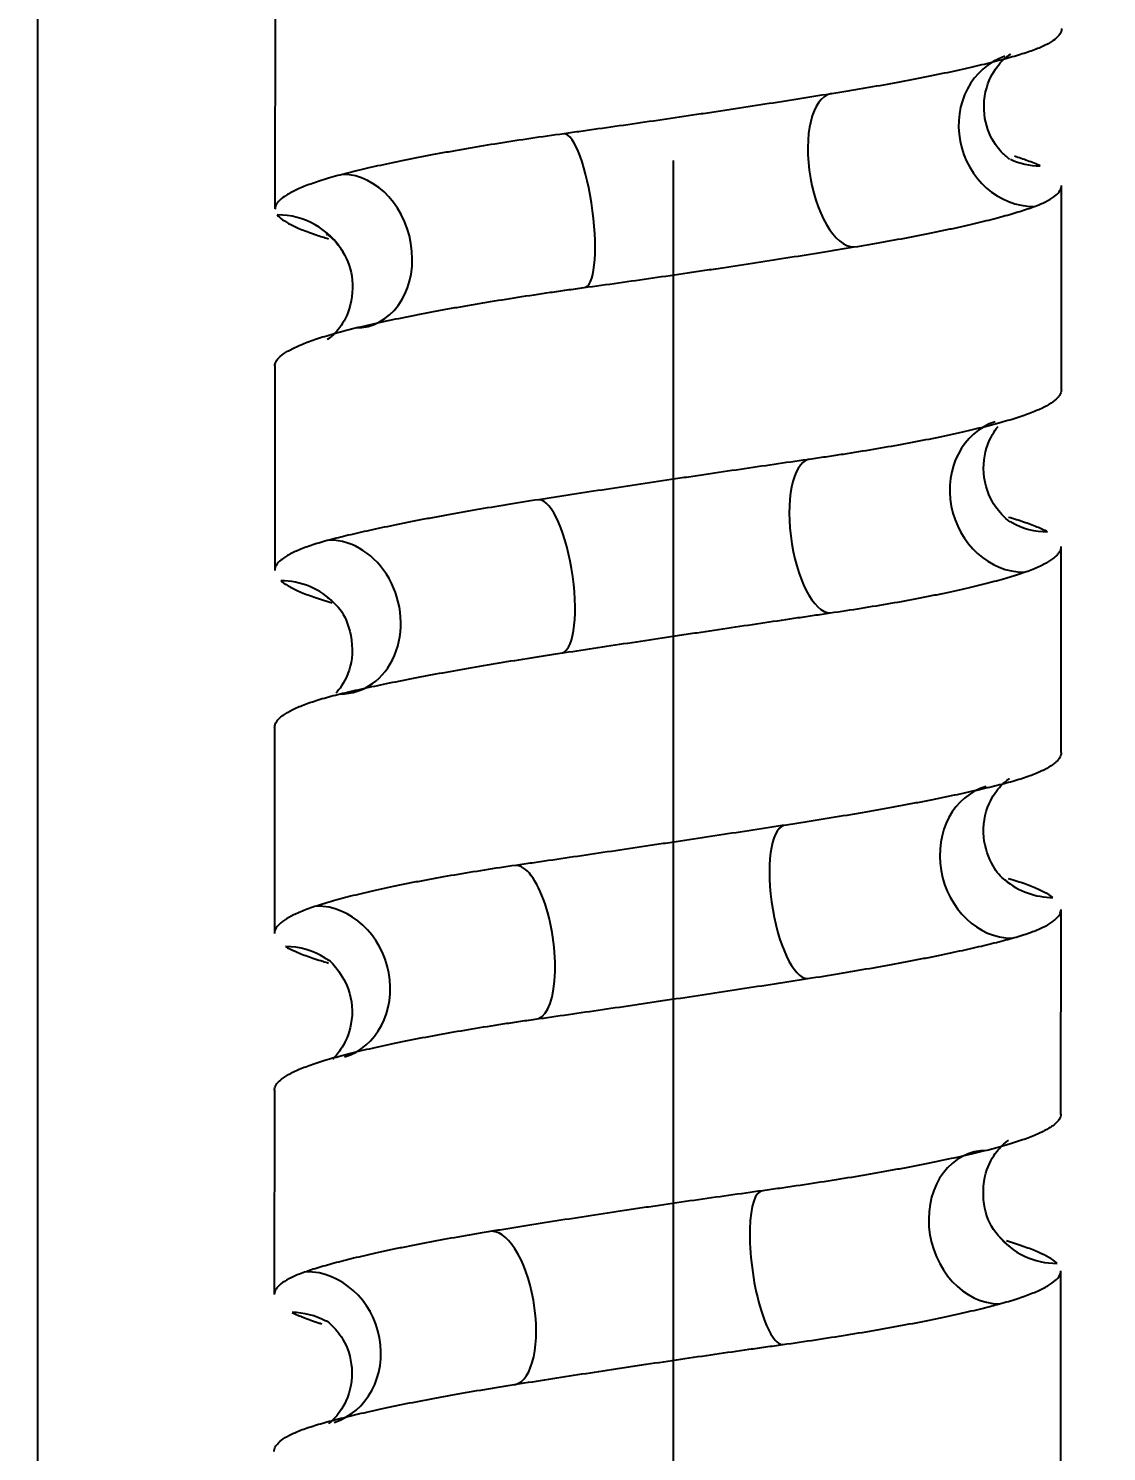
# Model space of a CAD drawing. Header units: millimetres. Extents: x 6110 to 6704, y -2661 to -1821.
# Drawn here: x 6334.89 to 6340.1, y -2280.31 to -2273.44 of the extents above; entities that cross this region are included whole.
import ezdxf

# ---------------------------------------------------------------- set-up
doc = ezdxf.new("R2010")
doc.units = ezdxf.units.MM
doc.header["$LTSCALE"] = 0.1
doc.linetypes.add('CENTERX2', pattern=[101.6, 63.5, -12.7, 12.7, -12.7])
doc.linetypes.add('HIDDEN2', pattern=[4.7625, 3.175, -1.5875])
doc.layers.add('1', color=4, linetype='HIDDEN2', lineweight=13)
doc.layers.add('DIM', color=3, linetype='Continuous', lineweight=9)
doc.layers.add('CENTER', color=1, linetype='CENTERX2')
doc.styles.get("Standard").update_dxf_attribs({"font": 'arial.ttf'})
doc.dimstyles.new('ISO-25', dxfattribs={"dimtxt": 2.5, "dimasz": 2.5, "dimexe": 1.25, "dimexo": 0.625, "dimtad": 1, "dimlfac": 5, "dimtxsty": 'Standard', "dimcen": 2.5, "dimadec": 0, "dimazin": 0, "dimtfac": 1, "dimtmove": 0, "dimatfit": 3, "dimfxl": 0, "dimarcsym": 0})

# ---------------------------------------------------------------- blocks, each defined once
blk = doc.blocks.new('*D85')
at = {"layer": 'Defpoints', "color": 0}
for p in [(6324.4599, -2027.3782), (6392.6916, -2027.3782), (6311.704, -2532.5418)]:
    blk.add_point(p, dxfattribs=at)
at = {"layer": 'DIM', "color": 0, "lineweight": -2}
for p, q in [((6325.0849, -2027.3782), (6393.9416, -2027.3782)), ((6392.6916, -2527.5418), (6392.6916, -2032.3782)), ((6312.329, -2532.5418), (6393.9416, -2532.5418))]:
    blk.add_line(p, q, dxfattribs=at)
at = {"layer": 'DIM', "color": 0}
for points in [[(6391.8583, -2032.3782), (6393.5249, -2032.3782), (6392.6916, -2027.3782)], [(6391.8583, -2527.5418), (6393.5249, -2527.5418), (6392.6916, -2532.5418)]]:
    blk.add_solid(points, dxfattribs=at)
at = {"layer": 'DIM', "color": 0, "insert": (6389.0618, -2279.96), "char_height": 5, "attachment_point": 5, "rotation": 90}
blk.add_mtext('2020,7', dxfattribs=at)
blk = doc.blocks.new('*D93')
at = {"layer": 'Defpoints', "color": 0}
for p in [(6325.0849, -2027.3782), (6402.037, -2595.9805), (6423.8203, -2595.9805)]:
    blk.add_point(p, dxfattribs=at)
at = {"layer": 'DIM', "color": 0, "lineweight": -2}
for p, q in [((6325.7099, -2027.3782), (6425.0703, -2027.3782)), ((6423.8203, -2032.3782), (6423.8203, -2590.9805)), ((6402.662, -2595.9805), (6425.0703, -2595.9805))]:
    blk.add_line(p, q, dxfattribs=at)
at = {"layer": 'DIM', "color": 0}
for points in [[(6422.9869, -2032.3782), (6424.6536, -2032.3782), (6423.8203, -2027.3782)], [(6422.9869, -2590.9805), (6424.6536, -2590.9805), (6423.8203, -2595.9805)]]:
    blk.add_solid(points, dxfattribs=at)
at = {"layer": 'DIM', "color": 0, "insert": (6420.1905, -2311.6794), "char_height": 5, "attachment_point": 5, "rotation": 90}
blk.add_mtext('2274,4', dxfattribs=at)

msp = doc.modelspace()

# ---------------------------------------------------------------- hatches: boundary and pattern name
at = {"layer": 'DIM'}
h = msp.add_hatch(dxfattribs=at)
h.set_pattern_fill('ANSI31', color=2)
edge = h.paths.add_edge_path()
edge.add_line((6619.6172, -2595.9805), (6619.6172, -1962.2056))
edge.add_line((6634.6172, -1966.1101), (6619.6172, -1966.1101))
edge.add_line((6634.6172, -2610.9805), (6634.6172, -1966.1101))
edge.add_line((6634.6172, -2610.9805), (6184.4567, -2610.9805))
edge.add_line((6619.6172, -2595.9805), (6184.4567, -2595.9805))
edge.add_line((6184.4567, -2610.9805), (6184.4567, -2595.9805))

# ---------------------------------------------------------------- linework, layer by layer
at = {"layer": '1', "color": 7, "linetype": 'Continuous', "lineweight": -3}
for p, q in [((6334.9393, -2226.5104), (6334.9393, -2393.225)), ((6336.0865, -2273.3162), (6336.0859, -2274.3089)), ((6339.8853, -2275.1845), (6339.8859, -2274.1958)), ((6336.0854, -2275.0666), (6336.0847, -2276.0572)), ((6339.6444, -2275.8236), (6339.6447, -2275.824)), ((6339.8841, -2276.9366), (6339.8848, -2275.9423)), ((6336.0842, -2276.8155), (6336.0835, -2277.8095)), ((6339.8829, -2278.6851), (6339.8836, -2277.6949)), ((6336.3263, -2277.9298), (6336.3288, -2277.9305)), ((6336.083, -2278.5673), (6336.0823, -2279.5563)), ((6339.8817, -2280.4358), (6339.8824, -2279.4429))]:
    msp.add_line(p, q, dxfattribs=at)
for centre, major_axis, ratio, start_param, end_param in [((6339.7337, -2273.9267), (0.1213, -0.3548), 0.911729, 3.142207, 5.980413), ((6338.8346, -2274.1225), (0.0604, -0.3701), 0.442486, 3.070731, 6.209561), ((6337.5305, -2274.318), (0.0512, -0.3715), 0.238045, 6.250358, 9.391743), ((6339.7996, -2273.7304), (0.1655, 0.3365), 0.944286, 3.155622, 3.57413), ((6336.4433, -2274.5137), (0.0911, -0.3638), 0.803066, 6.085668, 9.224252), ((6336.0927, -2274.71), (0.3201, 0.1954), 0.987725, 6.273893, 7.299918), ((6339.6816, -2275.6945), (0.116, -0.3566), 0.88393, 3.142085, 6.001287), ((6338.7229, -2275.8902), (0.0539, -0.3711), 0.384709, 3.085615, 6.227028), ((6337.4119, -2276.0858), (0.0567, -0.3707), 0.2979, 6.238809, 9.377409), ((6339.8304, -2275.4983), (0.1858, 0.3258), 0.963086, 3.141532, 3.643205), ((6336.3747, -2276.2816), (0.0919, -0.3636), 0.84028, 6.073131, 9.215038), ((6336.1049, -2276.4778), (0.2669, 0.2635), 0.978978, 6.281507, 7.06225), ((6339.622, -2277.4623), (0.0959, -0.3625), 0.854642, 3.156946, 6.060029), ((6338.608, -2277.658), (0.0573, -0.3706), 0.325587, 3.092679, 6.231296), ((6337.2962, -2277.8536), (0.0533, -0.3712), 0.359036, 6.231305, 9.373222), ((6339.8547, -2277.2661), (0.2415, 0.2868), 0.974303, 3.139332, 3.826696), ((6336.3118, -2278.0493), (0.1102, -0.3584), 0.870333, 0.000359, 2.878078), ((6336.1255, -2278.2457), (0.2032, 0.3151), 0.969233, 6.282929, 6.841173), ((6339.5561, -2279.2301), (0.0947, -0.3628), 0.819761, 2.931788, 6.07042), ((6338.4907, -2279.4258), (0.0516, -0.3714), 0.264835, 3.104485, 6.246409), ((6337.1827, -2279.6213), (0.0596, -0.3702), 0.416013, 6.217317, 9.356221), ((6339.8704, -2279.0339), (0.2903, 0.2374), 0.985075, 3.13715, 4.018821), ((6336.2566, -2279.8171), (0.1147, -0.357), 0.900506, 0.000338, 2.859375), ((6336.1531, -2280.0136), (0.179, 0.3295), 0.95257, 0.00051, 0.475378)]:
    msp.add_ellipse(centre, major_axis=major_axis, ratio=ratio, start_param=start_param, end_param=end_param, dxfattribs=at)
for points, knots in [([(6339.8865, -2273.4376), (6339.8864, -2273.4406), (6339.8861, -2273.4436), (6339.885, -2273.4488), (6339.8844, -2273.4509), (6339.8828, -2273.4551), (6339.8819, -2273.4572), (6339.8765, -2273.4677), (6339.8697, -2273.476), (6339.8515, -2273.4923), (6339.8285, -2273.5085), (6339.7961, -2273.5243), (6339.7682, -2273.5359), (6339.7583, -2273.5398), (6339.7373, -2273.5475), (6339.7262, -2273.5513), (6339.7145, -2273.5551)], [0, 0, 0, 0, 0.074624, 0.074624, 0.126034, 0.126034, 0.177444, 0.177444, 0.383083, 0.383083, 0.588722, 0.794361, 0.794361, 0.89718, 0.89718, 1, 1, 1, 1]), ([(6339.7145, -2273.5551), (6339.6909, -2273.5626), (6339.6653, -2273.5703), (6339.6099, -2273.586), (6339.5504, -2273.6018), (6339.4829, -2273.618), (6339.4292, -2273.6304), (6339.4016, -2273.6366), (6339.3728, -2273.6428), (6339.3533, -2273.647), (6339.3434, -2273.6491), (6339.2937, -2273.6596), (6339.2525, -2273.668), (6339.167, -2273.6848), (6339.0787, -2273.7015), (6338.9845, -2273.7182), (6338.9117, -2273.7307), (6338.887, -2273.7348), (6338.8495, -2273.7411), (6338.8369, -2273.7431), (6338.8115, -2273.7473), (6338.7987, -2273.7494), (6338.7859, -2273.7514)], [0, 0, 0, 0, 0.125, 0.125, 0.25, 0.375, 0.375, 0.4375, 0.46875, 0.46875, 0.5, 0.5, 0.625, 0.625, 0.75, 0.875, 0.875, 0.9375, 0.9375, 0.96875, 0.96875, 1, 1, 1, 1]), ([(6339.6351, -2274.0697), (6339.6348, -2274.071), (6339.6243, -2274.0604), (6339.5627, -2274.0065), (6339.5011, -2273.8704), (6339.5172, -2273.7044), (6339.5897, -2273.5972), (6339.6343, -2273.564), (6339.6411, -2273.5607), (6339.641, -2273.5608)], [0, 0, 0, 0, 0.132943, 0.275782, 0.43565, 0.618695, 0.771125, 0.901353, 1, 1, 1, 1]), ([(6338.7859, -2273.7514), (6338.735, -2273.7596), (6338.6834, -2273.7678), (6338.5789, -2273.7843), (6338.4732, -2273.8008), (6338.365, -2273.8175), (6338.2828, -2273.83), (6338.2553, -2273.8341), (6338.2137, -2273.8404), (6338.1999, -2273.8425), (6338.172, -2273.8467), (6338.158, -2273.8488), (6338.0882, -2273.8592), (6338.0325, -2273.8675), (6337.9215, -2273.8838), (6337.8109, -2273.8999), (6337.7009, -2273.9156), (6337.6187, -2273.9272), (6337.5914, -2273.9311), (6337.5367, -2273.9387), (6337.5094, -2273.9425), (6337.4823, -2273.9463)], [0, 0, 0, 0, 0.125, 0.125, 0.25, 0.375, 0.375, 0.4375, 0.4375, 0.46875, 0.46875, 0.5, 0.5, 0.625, 0.625, 0.75, 0.875, 0.875, 0.9375, 0.9375, 1, 1, 1, 1]), ([(6337.4823, -2273.9463), (6337.4277, -2273.9539), (6337.3742, -2273.9616), (6337.2693, -2273.9771), (6337.1665, -2273.9929), (6337.068, -2274.0092), (6336.9957, -2274.0215), (6336.9718, -2274.0256), (6336.9365, -2274.0319), (6336.9248, -2274.034), (6336.9015, -2274.0382), (6336.8899, -2274.0403), (6336.8326, -2274.0508), (6336.7886, -2274.0592), (6336.7039, -2274.076), (6336.6228, -2274.0927), (6336.5485, -2274.1094), (6336.4953, -2274.1219), (6336.4781, -2274.1261), (6336.4528, -2274.1323), (6336.4445, -2274.1344), (6336.4282, -2274.1385), (6336.4201, -2274.1406), (6336.4122, -2274.1427)], [0, 0, 0, 0, 0.125, 0.125, 0.25, 0.375, 0.375, 0.4375, 0.4375, 0.46875, 0.46875, 0.5, 0.5, 0.625, 0.625, 0.75, 0.875, 0.875, 0.9375, 0.9375, 0.96875, 0.96875, 1, 1, 1, 1]), ([(6339.7826, -2274.1014), (6339.7644, -2274.0932), (6339.7439, -2274.0849), (6339.7018, -2274.0695), (6339.6807, -2274.0623), (6339.658, -2274.0551)], [0, 0, 0, 0, 0.537092, 0.537092, 1, 1, 1, 1]), ([(6336.4122, -2274.1427), (6336.3807, -2274.1509), (6336.3515, -2274.1591), (6336.2976, -2274.1757), (6336.2481, -2274.1923), (6336.2074, -2274.209), (6336.1803, -2274.2215), (6336.1718, -2274.2257), (6336.1599, -2274.232), (6336.156, -2274.2341), (6336.1487, -2274.2383), (6336.1452, -2274.2405), (6336.1283, -2274.2509), (6336.1173, -2274.2592), (6336.1001, -2274.2756), (6336.0892, -2274.29), (6336.0858, -2274.3041), (6336.0859, -2274.3103)], [0, 0, 0, 0, 0.147403, 0.147403, 0.294805, 0.442208, 0.442208, 0.51591, 0.51591, 0.55276, 0.55276, 0.589611, 0.589611, 0.737014, 0.737014, 0.884416, 1, 1, 1, 1]), ([(6339.7531, -2274.2984), (6339.7739, -2274.2908), (6339.7922, -2274.2831), (6339.8239, -2274.2675), (6339.8508, -2274.2516), (6339.868, -2274.2354), (6339.8773, -2274.223), (6339.8798, -2274.2188), (6339.8827, -2274.2126), (6339.8834, -2274.2105), (6339.8847, -2274.2063), (6339.8852, -2274.2042), (6339.8858, -2274.2), (6339.8859, -2274.198), (6339.8859, -2274.1959)], [0, 0, 0, 0, 0.235774, 0.235774, 0.471547, 0.707321, 0.707321, 0.825208, 0.825208, 0.884151, 0.884151, 0.943095, 0.943095, 1, 1, 1, 1]), ([(6338.8827, -2274.4936), (6338.9323, -2274.4854), (6338.9802, -2274.4771), (6339.0732, -2274.4606), (6339.1631, -2274.4441), (6339.2471, -2274.4275), (6339.3079, -2274.415), (6339.3377, -2274.4087), (6339.3666, -2274.4024), (6339.3857, -2274.3982), (6339.3952, -2274.3961), (6339.4418, -2274.3857), (6339.477, -2274.3774), (6339.5433, -2274.3611), (6339.6055, -2274.3449), (6339.6595, -2274.3292), (6339.697, -2274.3175), (6339.709, -2274.3137), (6339.7319, -2274.306), (6339.7428, -2274.3022), (6339.7531, -2274.2984)], [0, 0, 0, 0, 0.125, 0.125, 0.25, 0.375, 0.375, 0.4375, 0.46875, 0.46875, 0.5, 0.5, 0.625, 0.625, 0.75, 0.875, 0.875, 0.9375, 0.9375, 1, 1, 1, 1]), ([(6336.0969, -2274.3383), (6336.103, -2274.346), (6336.1116, -2274.3537), (6336.1335, -2274.3694), (6336.1601, -2274.3852), (6336.1962, -2274.4016), (6336.2268, -2274.414), (6336.2376, -2274.4181), (6336.2547, -2274.4244), (6336.2606, -2274.4265), (6336.2726, -2274.4307), (6336.2788, -2274.4329), (6336.3038, -2274.4413), (6336.3236, -2274.4476), (6336.3446, -2274.4538)], [0, 0, 0, 0, 0.210737, 0.210737, 0.421474, 0.632211, 0.632211, 0.737579, 0.737579, 0.790264, 0.790264, 0.842948, 0.842948, 1, 1, 1, 1]), ([(6336.3342, -2274.4306), (6336.3342, -2274.4305), (6336.3445, -2274.4359), (6336.3846, -2274.4718), (6336.4072, -2274.506), (6336.4127, -2274.5146)], [0, 0, 0, 0, 0.440229, 0.870693, 1, 1, 1, 1]), ([(6336.4127, -2274.5146), (6336.439, -2274.5594), (6336.4719, -2274.6517), (6336.4494, -2274.8115), (6336.3839, -2274.9061), (6336.345, -2274.9374), (6336.3383, -2274.9412), (6336.3383, -2274.9411)], [0, 0, 0, 0, 0.232198, 0.480455, 0.681687, 0.859095, 1, 1, 1, 1]), ([(6337.5788, -2274.6897), (6337.6341, -2274.6821), (6337.6895, -2274.6744), (6337.8005, -2274.6589), (6337.9118, -2274.6431), (6338.0234, -2274.6269), (6338.1072, -2274.6145), (6338.1352, -2274.6104), (6338.1772, -2274.6042), (6338.1912, -2274.6021), (6338.2192, -2274.5979), (6338.2333, -2274.5958), (6338.303, -2274.5853), (6338.3582, -2274.5769), (6338.4669, -2274.5601), (6338.5743, -2274.5434), (6338.6789, -2274.5268), (6338.7562, -2274.5143), (6338.7818, -2274.5101), (6338.8199, -2274.5039), (6338.8326, -2274.5018), (6338.8578, -2274.4977), (6338.8703, -2274.4956), (6338.8827, -2274.4936)], [0, 0, 0, 0, 0.125, 0.125, 0.25, 0.375, 0.375, 0.4375, 0.4375, 0.46875, 0.46875, 0.5, 0.5, 0.625, 0.625, 0.75, 0.875, 0.875, 0.9375, 0.9375, 0.96875, 0.96875, 1, 1, 1, 1]), ([(6336.4752, -2274.8848), (6336.5093, -2274.8766), (6336.5451, -2274.8683), (6336.62, -2274.8518), (6336.6983, -2274.8353), (6336.7831, -2274.8186), (6336.8492, -2274.8061), (6336.8828, -2274.7998), (6336.9175, -2274.7936), (6336.9408, -2274.7894), (6336.9525, -2274.7873), (6337.0116, -2274.7768), (6337.0599, -2274.7686), (6337.1584, -2274.7523), (6337.2589, -2274.7361), (6337.3632, -2274.7204), (6337.443, -2274.7088), (6337.4698, -2274.7049), (6337.524, -2274.6973), (6337.5513, -2274.6935), (6337.5788, -2274.6897)], [0, 0, 0, 0, 0.125, 0.125, 0.25, 0.375, 0.375, 0.4375, 0.46875, 0.46875, 0.5, 0.5, 0.625, 0.625, 0.75, 0.875, 0.875, 0.9375, 0.9375, 1, 1, 1, 1]), ([(6336.0854, -2275.0675), (6336.0853, -2275.0645), (6336.0857, -2275.0615), (6336.0883, -2275.0507), (6336.0969, -2275.0348), (6336.1153, -2275.0185), (6336.1328, -2275.0061), (6336.1392, -2275.002), (6336.1498, -2274.9957), (6336.1535, -2274.9936), (6336.1612, -2274.9894), (6336.1652, -2274.9873), (6336.186, -2274.9768), (6336.2048, -2274.9683), (6336.247, -2274.9515), (6336.2935, -2274.9348), (6336.3489, -2274.9181), (6336.3937, -2274.9056), (6336.4093, -2274.9014), (6336.4334, -2274.8951), (6336.4416, -2274.8931), (6336.4582, -2274.8889), (6336.4667, -2274.8868), (6336.4752, -2274.8848)], [0, 0, 0, 0, 0.052275, 0.052275, 0.187664, 0.323053, 0.323053, 0.390748, 0.390748, 0.424595, 0.424595, 0.458443, 0.458443, 0.593832, 0.593832, 0.729221, 0.864611, 0.864611, 0.932305, 0.932305, 0.966153, 0.966153, 1, 1, 1, 1]), ([(6339.8853, -2275.1835), (6339.8853, -2275.1883), (6339.8844, -2275.1931), (6339.8812, -2275.2021), (6339.8791, -2275.2063), (6339.875, -2275.2126), (6339.8735, -2275.2146), (6339.8701, -2275.2189), (6339.8683, -2275.221), (6339.8583, -2275.2315), (6339.8479, -2275.2399), (6339.8225, -2275.2567), (6339.7923, -2275.2735), (6339.7527, -2275.2902), (6339.7195, -2275.3027), (6339.7078, -2275.3069), (6339.6894, -2275.3131), (6339.6831, -2275.3152), (6339.6702, -2275.3193), (6339.6637, -2275.3214), (6339.6569, -2275.3235)], [0, 0, 0, 0, 0.105408, 0.105408, 0.194867, 0.194867, 0.239597, 0.239597, 0.284326, 0.284326, 0.463245, 0.463245, 0.642163, 0.821082, 0.821082, 0.910541, 0.910541, 0.95527, 0.95527, 1, 1, 1, 1]), ([(6339.6569, -2275.3235), (6339.6303, -2275.3317), (6339.6016, -2275.3399), (6339.5404, -2275.3564), (6339.4754, -2275.373), (6339.4028, -2275.3896), (6339.3455, -2275.4021), (6339.3161, -2275.4084), (6339.2856, -2275.4147), (6339.2651, -2275.4189), (6339.2546, -2275.421), (6339.2022, -2275.4314), (6339.1589, -2275.4397), (6339.0696, -2275.456), (6338.9777, -2275.4721), (6338.8806, -2275.4878), (6338.8057, -2275.4995), (6338.7805, -2275.5033), (6338.7292, -2275.511), (6338.7032, -2275.5148), (6338.6771, -2275.5185)], [0, 0, 0, 0, 0.125, 0.125, 0.25, 0.375, 0.375, 0.4375, 0.46875, 0.46875, 0.5, 0.5, 0.625, 0.625, 0.75, 0.875, 0.875, 0.9375, 0.9375, 1, 1, 1, 1]), ([(6339.6447, -2275.824), (6339.635, -2275.8227), (6339.6111, -2275.8024), (6339.53, -2275.7092), (6339.4943, -2275.5451), (6339.5374, -2275.4176), (6339.5699, -2275.3718), (6339.5789, -2275.3607)], [0, 0, 0, 0, 0.202143, 0.407894, 0.667325, 0.903977, 1, 1, 1, 1]), ([(6338.6771, -2275.5185), (6338.6243, -2275.5261), (6338.5711, -2275.5338), (6338.4636, -2275.5494), (6338.3552, -2275.5652), (6338.2448, -2275.5814), (6338.1613, -2275.5937), (6338.1333, -2275.5978), (6338.0912, -2275.6041), (6338.0772, -2275.6062), (6338.049, -2275.6104), (6338.0348, -2275.6125), (6337.9643, -2275.623), (6337.9083, -2275.6314), (6337.7969, -2275.6481), (6337.6862, -2275.6648), (6337.5768, -2275.6815), (6337.4952, -2275.694), (6337.4681, -2275.6981), (6337.4276, -2275.7044), (6337.4141, -2275.7064), (6337.3872, -2275.7106), (6337.3738, -2275.7127), (6337.3605, -2275.7147)], [0, 0, 0, 0, 0.125, 0.125, 0.25, 0.375, 0.375, 0.4375, 0.4375, 0.46875, 0.46875, 0.5, 0.5, 0.625, 0.625, 0.75, 0.875, 0.875, 0.9375, 0.9375, 0.96875, 0.96875, 1, 1, 1, 1]), ([(6337.3605, -2275.7147), (6337.3074, -2275.7229), (6337.2556, -2275.7311), (6337.1543, -2275.7476), (6337.0554, -2275.7642), (6336.9612, -2275.7808), (6336.8923, -2275.7933), (6336.8583, -2275.7996), (6336.825, -2275.8059), (6336.8029, -2275.8101), (6336.7919, -2275.8122), (6336.7377, -2275.8226), (6336.6962, -2275.8309), (6336.6169, -2275.8472), (6336.5411, -2275.8633), (6336.4726, -2275.8791), (6336.4239, -2275.8908), (6336.4082, -2275.8946), (6336.3776, -2275.9023), (6336.3627, -2275.9061), (6336.3484, -2275.9099)], [0, 0, 0, 0, 0.125, 0.125, 0.25, 0.375, 0.375, 0.4375, 0.46875, 0.46875, 0.5, 0.5, 0.625, 0.625, 0.75, 0.875, 0.875, 0.9375, 0.9375, 1, 1, 1, 1]), ([(6339.8184, -2275.8699), (6339.8036, -2275.8623), (6339.7864, -2275.8546), (6339.7477, -2275.8389), (6339.7059, -2275.8236), (6339.6559, -2275.8078), (6339.6298, -2275.8001)], [0, 0, 0, 0, 0.341195, 0.341195, 0.682389, 1, 1, 1, 1]), ([(6336.3484, -2275.9099), (6336.3196, -2275.9175), (6336.2933, -2275.9252), (6336.2451, -2275.9408), (6336.2017, -2275.9566), (6336.1674, -2275.9729), (6336.1451, -2275.9853), (6336.1383, -2275.9894), (6336.1289, -2275.9957), (6336.1259, -2275.9978), (6336.1203, -2276.002), (6336.1176, -2276.0041), (6336.1051, -2276.0146), (6336.0975, -2276.0231), (6336.0874, -2276.0399), (6336.0847, -2276.0485), (6336.0847, -2276.0572), (6336.0847, -2276.0575)], [0, 0, 0, 0, 0.165766, 0.165766, 0.331531, 0.497297, 0.497297, 0.58018, 0.58018, 0.621621, 0.621621, 0.663063, 0.663063, 0.828829, 0.828829, 0.994594, 1, 1, 1, 1]), ([(6339.7054, -2276.0656), (6339.7292, -2276.0574), (6339.7506, -2276.0491), (6339.7887, -2276.0326), (6339.822, -2276.016), (6339.8461, -2275.9993), (6339.8606, -2275.9868), (6339.8649, -2275.9826), (6339.8703, -2275.9763), (6339.872, -2275.9742), (6339.875, -2275.97), (6339.8764, -2275.9679), (6339.8823, -2275.9577), (6339.8847, -2275.9496), (6339.8848, -2275.9416)], [0, 0, 0, 0, 0.20109, 0.20109, 0.402181, 0.603271, 0.603271, 0.703816, 0.703816, 0.754089, 0.754089, 0.804361, 0.804361, 1, 1, 1, 1]), ([(6336.1135, -2276.1068), (6336.1233, -2276.115), (6336.1354, -2276.1233), (6336.1642, -2276.1399), (6336.1976, -2276.1565), (6336.2401, -2276.1732), (6336.2755, -2276.1858), (6336.2878, -2276.19), (6336.3072, -2276.1963), (6336.3138, -2276.1985), (6336.3273, -2276.2027), (6336.3342, -2276.2048), (6336.348, -2276.2089), (6336.3549, -2276.2109), (6336.3618, -2276.2129)], [0, 0, 0, 0, 0.235884, 0.235884, 0.471768, 0.707652, 0.707652, 0.825594, 0.825594, 0.884565, 0.884565, 0.943536, 0.943536, 1, 1, 1, 1]), ([(6338.7686, -2276.2619), (6338.8202, -2276.2544), (6338.8703, -2276.2467), (6338.9678, -2276.2311), (6339.0624, -2276.2153), (6339.1515, -2276.1991), (6339.2163, -2276.1867), (6339.2481, -2276.1805), (6339.2791, -2276.1743), (6339.2996, -2276.1701), (6339.3098, -2276.168), (6339.3599, -2276.1574), (6339.398, -2276.149), (6339.4702, -2276.1323), (6339.5384, -2276.1155), (6339.5988, -2276.0988), (6339.6411, -2276.0863), (6339.6547, -2276.0822), (6339.6743, -2276.0759), (6339.6807, -2276.0739), (6339.6932, -2276.0697), (6339.6994, -2276.0676), (6339.7054, -2276.0656)], [0, 0, 0, 0, 0.125, 0.125, 0.25, 0.375, 0.375, 0.4375, 0.46875, 0.46875, 0.5, 0.5, 0.625, 0.625, 0.75, 0.875, 0.875, 0.9375, 0.9375, 0.96875, 0.96875, 1, 1, 1, 1]), ([(6336.3376, -2276.1857), (6336.3377, -2276.1855), (6336.3437, -2276.1891), (6336.3616, -2276.2054), (6336.3717, -2276.2144)], [0, 0, 0, 0, 0.554384, 1, 1, 1, 1]), ([(6336.3717, -2276.2144), (6336.3998, -2276.2396), (6336.4439, -2276.3065), (6336.4736, -2276.4806), (6336.4209, -2276.6005), (6336.3886, -2276.6405), (6336.3799, -2276.6501)], [0, 0, 0, 0, 0.273698, 0.596365, 0.882715, 1, 1, 1, 1]), ([(6337.4637, -2276.4569), (6337.5177, -2276.4487), (6337.572, -2276.4404), (6337.6811, -2276.4239), (6337.7907, -2276.4074), (6337.9014, -2276.3908), (6337.9847, -2276.3783), (6338.0126, -2276.3741), (6338.0545, -2276.3678), (6338.0684, -2276.3658), (6338.0964, -2276.3616), (6338.1105, -2276.3595), (6338.1803, -2276.349), (6338.2357, -2276.3408), (6338.3453, -2276.3245), (6338.4537, -2276.3084), (6338.56, -2276.2926), (6338.6389, -2276.281), (6338.6651, -2276.2772), (6338.7171, -2276.2695), (6338.743, -2276.2657), (6338.7686, -2276.2619)], [0, 0, 0, 0, 0.125, 0.125, 0.25, 0.375, 0.375, 0.4375, 0.4375, 0.46875, 0.46875, 0.5, 0.5, 0.625, 0.625, 0.75, 0.875, 0.875, 0.9375, 0.9375, 1, 1, 1, 1]), ([(6336.401, -2276.6532), (6336.4323, -2276.6456), (6336.4654, -2276.6379), (6336.5353, -2276.6223), (6336.6088, -2276.6065), (6336.6894, -2276.5903), (6336.7525, -2276.5779), (6336.7847, -2276.5717), (6336.818, -2276.5654), (6336.8404, -2276.5613), (6336.8517, -2276.5591), (6336.9086, -2276.5486), (6336.9553, -2276.5402), (6337.0509, -2276.5235), (6337.1487, -2276.5067), (6337.2511, -2276.4901), (6337.3296, -2276.4776), (6337.356, -2276.4734), (6337.3961, -2276.4672), (6337.4096, -2276.4651), (6337.4365, -2276.461), (6337.4501, -2276.4589), (6337.4637, -2276.4569)], [0, 0, 0, 0, 0.125, 0.125, 0.25, 0.375, 0.375, 0.4375, 0.46875, 0.46875, 0.5, 0.5, 0.625, 0.625, 0.75, 0.875, 0.875, 0.9375, 0.9375, 0.96875, 0.96875, 1, 1, 1, 1]), ([(6336.0842, -2276.816), (6336.0841, -2276.8104), (6336.0868, -2276.7965), (6336.0963, -2276.7825), (6336.1084, -2276.7699), (6336.113, -2276.7658), (6336.1209, -2276.7595), (6336.1237, -2276.7574), (6336.1296, -2276.7532), (6336.1327, -2276.7511), (6336.149, -2276.7406), (6336.1643, -2276.7323), (6336.1995, -2276.7159), (6336.2391, -2276.6998), (6336.2877, -2276.684), (6336.3276, -2276.6724), (6336.3415, -2276.6685), (6336.3704, -2276.6608), (6336.3854, -2276.657), (6336.401, -2276.6532)], [0, 0, 0, 0, 0.10099, 0.250825, 0.250825, 0.325743, 0.325743, 0.363202, 0.363202, 0.40066, 0.40066, 0.550495, 0.550495, 0.70033, 0.850165, 0.850165, 0.925083, 0.925083, 1, 1, 1, 1]), ([(6339.8841, -2276.9362), (6339.8841, -2276.939), (6339.883, -2276.9502), (6339.8775, -2276.9614), (6339.8678, -2276.974), (6339.8639, -2276.9781), (6339.8572, -2276.9844), (6339.8548, -2276.9865), (6339.8497, -2276.9907), (6339.847, -2276.9928), (6339.8327, -2277.0033), (6339.8189, -2277.0116), (6339.7869, -2277.0279), (6339.7502, -2277.0441), (6339.7045, -2277.0599), (6339.6668, -2277.0715), (6339.6536, -2277.0754), (6339.6261, -2277.083), (6339.6118, -2277.0869), (6339.5969, -2277.0906)], [0, 0, 0, 0, 0.053966, 0.211639, 0.211639, 0.290475, 0.290475, 0.329893, 0.329893, 0.369311, 0.369311, 0.526983, 0.526983, 0.684655, 0.842328, 0.842328, 0.921164, 0.921164, 1, 1, 1, 1]), ([(6339.6132, -2277.553), (6339.5909, -2277.5384), (6339.5526, -2277.4918), (6339.4941, -2277.3439), (6339.5244, -2277.1835), (6339.5948, -2277.0902), (6339.6291, -2277.0664), (6339.6339, -2277.0637), (6339.6339, -2277.0637)], [0, 0, 0, 0, 0.17626, 0.371643, 0.584329, 0.758708, 0.911621, 1, 1, 1, 1]), ([(6339.5969, -2277.0906), (6339.567, -2277.0982), (6339.5352, -2277.1059), (6339.4678, -2277.1215), (6339.3967, -2277.1373), (6339.3184, -2277.1536), (6339.2569, -2277.1659), (6339.2254, -2277.1721), (6339.1929, -2277.1784), (6339.171, -2277.1826), (6339.1599, -2277.1847), (6339.1043, -2277.1952), (6339.0585, -2277.2036), (6338.9646, -2277.2203), (6338.8682, -2277.2371), (6338.7672, -2277.2537), (6338.6896, -2277.2662), (6338.6634, -2277.2704), (6338.6237, -2277.2766), (6338.6104, -2277.2787), (6338.5836, -2277.2828), (6338.5702, -2277.2849), (6338.5567, -2277.287)], [0, 0, 0, 0, 0.125, 0.125, 0.25, 0.375, 0.375, 0.4375, 0.46875, 0.46875, 0.5, 0.5, 0.625, 0.625, 0.75, 0.875, 0.875, 0.9375, 0.9375, 0.96875, 0.96875, 1, 1, 1, 1]), ([(6338.5567, -2277.287), (6338.5032, -2277.2951), (6338.4493, -2277.3034), (6338.3409, -2277.3198), (6338.2318, -2277.3364), (6338.1214, -2277.353), (6338.0381, -2277.3655), (6338.0103, -2277.3697), (6337.9684, -2277.376), (6337.9544, -2277.378), (6337.9264, -2277.3822), (6337.9124, -2277.3843), (6337.8424, -2277.3948), (6337.7869, -2277.403), (6337.6769, -2277.4193), (6337.5678, -2277.4354), (6337.4607, -2277.4512), (6337.3811, -2277.4628), (6337.3546, -2277.4667), (6337.302, -2277.4743), (6337.2758, -2277.4781), (6337.2499, -2277.4819)], [0, 0, 0, 0, 0.125, 0.125, 0.25, 0.375, 0.375, 0.4375, 0.4375, 0.46875, 0.46875, 0.5, 0.5, 0.625, 0.625, 0.75, 0.875, 0.875, 0.9375, 0.9375, 1, 1, 1, 1]), ([(6337.2499, -2277.4819), (6337.1977, -2277.4895), (6337.1468, -2277.4971), (6337.0478, -2277.5127), (6336.9514, -2277.5285), (6336.8604, -2277.5448), (6336.7941, -2277.5571), (6336.7615, -2277.5633), (6336.7296, -2277.5696), (6336.7086, -2277.5738), (6336.6981, -2277.5759), (6336.6466, -2277.5864), (6336.6073, -2277.5948), (6336.5327, -2277.6116), (6336.4619, -2277.6283), (6336.3989, -2277.645), (6336.3545, -2277.6575), (6336.3402, -2277.6617), (6336.3195, -2277.6679), (6336.3128, -2277.67), (6336.2995, -2277.6742), (6336.293, -2277.6762), (6336.2866, -2277.6783)], [0, 0, 0, 0, 0.125, 0.125, 0.25, 0.375, 0.375, 0.4375, 0.46875, 0.46875, 0.5, 0.5, 0.625, 0.625, 0.75, 0.875, 0.875, 0.9375, 0.9375, 0.96875, 0.96875, 1, 1, 1, 1]), ([(6339.6315, -2277.567), (6339.6315, -2277.567), (6339.6277, -2277.5645), (6339.6172, -2277.5561), (6339.6132, -2277.553)], [0, 0, 0, 0, 0.671296, 1, 1, 1, 1]), ([(6339.8445, -2277.6371), (6339.8332, -2277.6289), (6339.8195, -2277.6206), (6339.7876, -2277.6041), (6339.7511, -2277.5874), (6339.7057, -2277.5707), (6339.6682, -2277.5581), (6339.6552, -2277.5539), (6339.6378, -2277.5486), (6339.634, -2277.5474), (6339.6301, -2277.5463)], [0, 0, 0, 0, 0.274905, 0.274905, 0.54981, 0.824715, 0.824715, 0.962167, 0.962167, 1, 1, 1, 1]), ([(6336.2866, -2277.6783), (6336.2614, -2277.6865), (6336.2385, -2277.6947), (6336.1975, -2277.7113), (6336.1611, -2277.7279), (6336.134, -2277.7445), (6336.1171, -2277.7571), (6336.1121, -2277.7613), (6336.1054, -2277.7676), (6336.1033, -2277.7697), (6336.0995, -2277.7739), (6336.0977, -2277.776), (6336.0897, -2277.7865), (6336.0857, -2277.7948), (6336.0837, -2277.8054), (6336.0835, -2277.8079), (6336.0835, -2277.8104)], [0, 0, 0, 0, 0.188528, 0.188528, 0.377057, 0.565585, 0.565585, 0.65985, 0.65985, 0.706982, 0.706982, 0.754114, 0.754114, 0.942642, 0.942642, 1, 1, 1, 1]), ([(6339.647, -2277.834), (6339.6744, -2277.8264), (6339.6993, -2277.8187), (6339.7445, -2277.8031), (6339.7849, -2277.7873), (6339.8162, -2277.771), (6339.8361, -2277.7586), (6339.8421, -2277.7545), (6339.8503, -2277.7482), (6339.8529, -2277.7461), (6339.8577, -2277.7419), (6339.86, -2277.7398), (6339.8705, -2277.7293), (6339.8765, -2277.7208), (6339.8823, -2277.7065), (6339.8836, -2277.7006), (6339.8836, -2277.6948)], [0, 0, 0, 0, 0.17538, 0.17538, 0.350761, 0.526141, 0.526141, 0.613832, 0.613832, 0.657677, 0.657677, 0.701522, 0.701522, 0.876902, 0.876902, 1, 1, 1, 1]), ([(6338.659, -2278.0291), (6338.7115, -2278.0209), (6338.7627, -2278.0127), (6338.8626, -2277.9962), (6338.9601, -2277.9796), (6339.0526, -2277.963), (6339.1202, -2277.9505), (6339.1535, -2277.9442), (6339.1861, -2277.938), (6339.2076, -2277.9338), (6339.2183, -2277.9317), (6339.2713, -2277.9212), (6339.3117, -2277.913), (6339.3888, -2277.8966), (6339.4622, -2277.8805), (6339.5282, -2277.8648), (6339.5749, -2277.8531), (6339.59, -2277.8492), (6339.6193, -2277.8416), (6339.6334, -2277.8377), (6339.647, -2277.834)], [0, 0, 0, 0, 0.125, 0.125, 0.25, 0.375, 0.375, 0.4375, 0.46875, 0.46875, 0.5, 0.5, 0.625, 0.625, 0.75, 0.875, 0.875, 0.9375, 0.9375, 1, 1, 1, 1]), ([(6336.1362, -2277.874), (6336.1495, -2277.8817), (6336.1651, -2277.8894), (6336.2008, -2277.9051), (6336.2411, -2277.921), (6336.2904, -2277.9373), (6336.3263, -2277.9483), (6336.3356, -2277.9511), (6336.3451, -2277.9539)], [0, 0, 0, 0, 0.299828, 0.299828, 0.599655, 0.899483, 0.899483, 1, 1, 1, 1]), ([(6336.3288, -2277.9305), (6336.3441, -2277.9363), (6336.3755, -2277.9654), (6336.4548, -2278.08), (6336.4676, -2278.2473), (6336.4105, -2278.3705), (6336.3748, -2278.4083), (6336.3635, -2278.4188)], [0, 0, 0, 0, 0.19053, 0.395691, 0.644198, 0.857593, 1, 1, 1, 1]), ([(6337.3425, -2278.2253), (6337.3958, -2278.2177), (6337.4496, -2278.21), (6337.5579, -2278.1944), (6337.667, -2278.1786), (6337.7778, -2278.1624), (6337.8615, -2278.1501), (6337.8895, -2278.146), (6337.9317, -2278.1397), (6337.9457, -2278.1376), (6337.9739, -2278.1334), (6337.9881, -2278.1313), (6338.0585, -2278.1208), (6338.1145, -2278.1124), (6338.2256, -2278.0957), (6338.3359, -2278.079), (6338.4446, -2278.0623), (6338.5255, -2278.0498), (6338.5524, -2278.0457), (6338.5925, -2278.0394), (6338.6059, -2278.0374), (6338.6325, -2278.0332), (6338.6458, -2278.0311), (6338.659, -2278.0291)], [0, 0, 0, 0, 0.125, 0.125, 0.25, 0.375, 0.375, 0.4375, 0.4375, 0.46875, 0.46875, 0.5, 0.5, 0.625, 0.625, 0.75, 0.875, 0.875, 0.9375, 0.9375, 0.96875, 0.96875, 1, 1, 1, 1]), ([(6336.3378, -2278.4204), (6336.3659, -2278.4122), (6336.396, -2278.4039), (6336.4598, -2278.3874), (6336.5274, -2278.3709), (6336.6024, -2278.3542), (6336.6614, -2278.3417), (6336.6916, -2278.3354), (6336.723, -2278.3292), (6336.7441, -2278.325), (6336.7548, -2278.3229), (6336.8085, -2278.3124), (6336.8529, -2278.3042), (6336.944, -2278.2878), (6337.0377, -2278.2717), (6337.1364, -2278.256), (6337.2123, -2278.2443), (6337.2379, -2278.2405), (6337.2898, -2278.2328), (6337.3161, -2278.229), (6337.3425, -2278.2253)], [0, 0, 0, 0, 0.125, 0.125, 0.25, 0.375, 0.375, 0.4375, 0.46875, 0.46875, 0.5, 0.5, 0.625, 0.625, 0.75, 0.875, 0.875, 0.9375, 0.9375, 1, 1, 1, 1]), ([(6336.083, -2278.5684), (6336.083, -2278.561), (6336.0851, -2278.5535), (6336.0915, -2278.5418), (6336.0944, -2278.5376), (6336.0997, -2278.5314), (6336.1017, -2278.5293), (6336.1058, -2278.525), (6336.1081, -2278.5229), (6336.12, -2278.5124), (6336.132, -2278.504), (6336.1605, -2278.4872), (6336.1938, -2278.4704), (6336.2363, -2278.4537), (6336.2717, -2278.4412), (6336.2841, -2278.437), (6336.3036, -2278.4308), (6336.3102, -2278.4287), (6336.3238, -2278.4245), (6336.3308, -2278.4225), (6336.3378, -2278.4204)], [0, 0, 0, 0, 0.155458, 0.155458, 0.239912, 0.239912, 0.282139, 0.282139, 0.324367, 0.324367, 0.493275, 0.493275, 0.662183, 0.831092, 0.831092, 0.915546, 0.915546, 0.957773, 0.957773, 1, 1, 1, 1]), ([(6339.8829, -2278.684), (6339.8829, -2278.6845), (6339.8829, -2278.685), (6339.8826, -2278.6933), (6339.8772, -2278.7091), (6339.8619, -2278.7254), (6339.8468, -2278.7378), (6339.8412, -2278.7419), (6339.8318, -2278.7482), (6339.8285, -2278.7503), (6339.8215, -2278.7545), (6339.8179, -2278.7566), (6339.7992, -2278.7671), (6339.7818, -2278.7755), (6339.7427, -2278.7923), (6339.699, -2278.8091), (6339.6464, -2278.8258), (6339.6036, -2278.8383), (6339.5888, -2278.8425), (6339.5656, -2278.8487), (6339.5578, -2278.8508), (6339.5418, -2278.8549), (6339.5337, -2278.857), (6339.5254, -2278.8591)], [0, 0, 0, 0, 0.008552, 0.008552, 0.150188, 0.291823, 0.291823, 0.362641, 0.362641, 0.39805, 0.39805, 0.433459, 0.433459, 0.575094, 0.575094, 0.716729, 0.858365, 0.858365, 0.929182, 0.929182, 0.964591, 0.964591, 1, 1, 1, 1]), ([(6339.5254, -2278.8591), (6339.4927, -2278.8673), (6339.4581, -2278.8755), (6339.3856, -2278.892), (6339.3097, -2278.9086), (6339.227, -2278.9252), (6339.1624, -2278.9377), (6339.1294, -2278.944), (6339.0955, -2278.9503), (6339.0727, -2278.9544), (6339.0612, -2278.9565), (6339.0032, -2278.967), (6338.9558, -2278.9752), (6338.8588, -2278.9916), (6338.7597, -2279.0077), (6338.6565, -2279.0234), (6338.5776, -2279.035), (6338.551, -2279.0389), (6338.4973, -2279.0465), (6338.4701, -2279.0504), (6338.4428, -2279.0541)], [0, 0, 0, 0, 0.125, 0.125, 0.25, 0.375, 0.375, 0.4375, 0.46875, 0.46875, 0.5, 0.5, 0.625, 0.625, 0.75, 0.875, 0.875, 0.9375, 0.9375, 1, 1, 1, 1]), ([(6339.5801, -2279.2713), (6339.5475, -2279.2318), (6339.5036, -2279.1451), (6339.5062, -2278.9708), (6339.5717, -2278.8589), (6339.6201, -2278.816), (6339.6294, -2278.8111), (6339.6294, -2278.8112)], [0, 0, 0, 0, 0.229928, 0.473358, 0.670352, 0.838759, 1, 1, 1, 1]), ([(6338.4428, -2279.0541), (6338.3879, -2279.0617), (6338.3328, -2279.0694), (6338.2221, -2279.0849), (6338.1112, -2279.1007), (6337.9996, -2279.1169), (6337.9156, -2279.1293), (6337.8876, -2279.1334), (6337.8455, -2279.1396), (6337.8314, -2279.1417), (6337.8033, -2279.1459), (6337.7892, -2279.148), (6337.7192, -2279.1585), (6337.6638, -2279.1669), (6337.5543, -2279.1836), (6337.4461, -2279.2004), (6337.3404, -2279.217), (6337.2621, -2279.2295), (6337.2362, -2279.2337), (6337.1976, -2279.2399), (6337.1847, -2279.242), (6337.1592, -2279.2461), (6337.1464, -2279.2482), (6337.1338, -2279.2503)], [0, 0, 0, 0, 0.125, 0.125, 0.25, 0.375, 0.375, 0.4375, 0.4375, 0.46875, 0.46875, 0.5, 0.5, 0.625, 0.625, 0.75, 0.875, 0.875, 0.9375, 0.9375, 0.96875, 0.96875, 1, 1, 1, 1]), ([(6337.1338, -2279.2503), (6337.0836, -2279.2585), (6337.0348, -2279.2667), (6336.9402, -2279.2832), (6336.8485, -2279.2997), (6336.7624, -2279.3163), (6336.7001, -2279.3289), (6336.6695, -2279.3351), (6336.6397, -2279.3414), (6336.62, -2279.3456), (6336.6103, -2279.3477), (6336.5622, -2279.3582), (6336.5258, -2279.3664), (6336.457, -2279.3828), (6336.3922, -2279.3989), (6336.3354, -2279.4147), (6336.2958, -2279.4263), (6336.2831, -2279.4302), (6336.2587, -2279.4379), (6336.2471, -2279.4417), (6336.236, -2279.4455)], [0, 0, 0, 0, 0.125, 0.125, 0.25, 0.375, 0.375, 0.4375, 0.46875, 0.46875, 0.5, 0.5, 0.625, 0.625, 0.75, 0.875, 0.875, 0.9375, 0.9375, 1, 1, 1, 1]), ([(6339.6352, -2279.3222), (6339.635, -2279.3225), (6339.6268, -2279.3182), (6339.5998, -2279.2909), (6339.5801, -2279.2713)], [0, 0, 0, 0, 0.46166, 1, 1, 1, 1]), ([(6339.8646, -2279.4056), (6339.8569, -2279.398), (6339.8467, -2279.3903), (6339.8217, -2279.3746), (6339.7919, -2279.3587), (6339.7529, -2279.3424), (6339.72, -2279.33), (6339.7085, -2279.3258), (6339.6903, -2279.3196), (6339.6841, -2279.3175), (6339.6713, -2279.3132), (6339.6648, -2279.3111), (6339.6457, -2279.305), (6339.6327, -2279.3011), (6339.6193, -2279.2971)], [0, 0, 0, 0, 0.223682, 0.223682, 0.447365, 0.671047, 0.671047, 0.782888, 0.782888, 0.838809, 0.838809, 0.89473, 0.89473, 1, 1, 1, 1]), ([(6336.236, -2279.4455), (6336.2137, -2279.4531), (6336.1939, -2279.4608), (6336.1591, -2279.4764), (6336.1291, -2279.4923), (6336.1086, -2279.5085), (6336.0969, -2279.5209), (6336.0936, -2279.5251), (6336.0896, -2279.5313), (6336.0884, -2279.5334), (6336.0864, -2279.5377), (6336.0855, -2279.5398), (6336.0831, -2279.5466), (6336.0823, -2279.5514), (6336.0823, -2279.5561)], [0, 0, 0, 0, 0.219113, 0.219113, 0.438226, 0.657339, 0.657339, 0.766895, 0.766895, 0.821673, 0.821673, 0.876451, 0.876451, 1, 1, 1, 1]), ([(6339.5859, -2279.6012), (6339.6161, -2279.593), (6339.6439, -2279.5847), (6339.695, -2279.5682), (6339.7417, -2279.5516), (6339.7794, -2279.5349), (6339.8043, -2279.5223), (6339.812, -2279.5181), (6339.8227, -2279.5118), (6339.8262, -2279.5097), (6339.8327, -2279.5055), (6339.8359, -2279.5034), (6339.8508, -2279.4929), (6339.8602, -2279.4847), (6339.8742, -2279.4683), (6339.8808, -2279.4566), (6339.8824, -2279.4451), (6339.8824, -2279.4415)], [0, 0, 0, 0, 0.155027, 0.155027, 0.310054, 0.465081, 0.465081, 0.542595, 0.542595, 0.581352, 0.581352, 0.620109, 0.620109, 0.775136, 0.775136, 0.930163, 1, 1, 1, 1]), ([(6338.5386, -2279.7975), (6338.5927, -2279.7899), (6338.6457, -2279.7822), (6338.7494, -2279.7667), (6338.8508, -2279.7509), (6338.9478, -2279.7346), (6339.0188, -2279.7223), (6339.0422, -2279.7182), (6339.0769, -2279.7119), (6339.0884, -2279.7098), (6339.1112, -2279.7056), (6339.1225, -2279.7035), (6339.1786, -2279.693), (6339.2216, -2279.6846), (6339.3041, -2279.6679), (6339.383, -2279.6511), (6339.4549, -2279.6344), (6339.5061, -2279.6219), (6339.5227, -2279.6178), (6339.547, -2279.6115), (6339.5549, -2279.6095), (6339.5706, -2279.6053), (6339.5783, -2279.6032), (6339.5859, -2279.6012)], [0, 0, 0, 0, 0.125, 0.125, 0.25, 0.375, 0.375, 0.4375, 0.4375, 0.46875, 0.46875, 0.5, 0.5, 0.625, 0.625, 0.75, 0.875, 0.875, 0.9375, 0.9375, 0.96875, 0.96875, 1, 1, 1, 1]), ([(6336.1686, -2279.6426), (6336.1854, -2279.6508), (6336.2044, -2279.6591), (6336.2466, -2279.6757), (6336.2748, -2279.6857), (6336.306, -2279.6958), (6336.3114, -2279.6975)], [0, 0, 0, 0, 0.45336, 0.45336, 0.906721, 1, 1, 1, 1]), ([(6336.3321, -2279.6841), (6336.3348, -2279.6808), (6336.3488, -2279.6937), (6336.4206, -2279.7659), (6336.4713, -2279.9134), (6336.4395, -2280.0734), (6336.3754, -2280.1548), (6336.3509, -2280.1752), (6336.3443, -2280.1801)], [0, 0, 0, 0, 0.180423, 0.345985, 0.535243, 0.741065, 0.909902, 1, 1, 1, 1]), ([(6337.232, -2279.9924), (6337.2836, -2279.9842), (6337.3358, -2279.976), (6337.4413, -2279.9595), (6337.548, -2279.943), (6337.6569, -2279.9263), (6337.7394, -2279.9138), (6337.7671, -2279.9097), (6337.8088, -2279.9034), (6337.8227, -2279.9013), (6337.8507, -2279.8971), (6337.8647, -2279.895), (6337.9347, -2279.8846), (6337.9904, -2279.8763), (6338.1014, -2279.86), (6338.2118, -2279.8439), (6338.3214, -2279.8282), (6338.4031, -2279.8166), (6338.4303, -2279.8127), (6338.4846, -2279.8051), (6338.5117, -2279.8013), (6338.5386, -2279.7975)], [0, 0, 0, 0, 0.125, 0.125, 0.25, 0.375, 0.375, 0.4375, 0.4375, 0.46875, 0.46875, 0.5, 0.5, 0.625, 0.625, 0.75, 0.875, 0.875, 0.9375, 0.9375, 1, 1, 1, 1]), ([(6336.2773, -2280.1888), (6336.3023, -2280.1812), (6336.3294, -2280.1735), (6336.3875, -2280.1579), (6336.4497, -2280.1421), (6336.5197, -2280.1258), (6336.5752, -2280.1135), (6336.6037, -2280.1073), (6336.6334, -2280.101), (6336.6534, -2280.0968), (6336.6636, -2280.0947), (6336.7147, -2280.0842), (6336.757, -2280.0758), (6336.8445, -2280.059), (6336.9347, -2280.0423), (6337.0305, -2280.0256), (6337.1045, -2280.0131), (6337.1295, -2280.009), (6337.1676, -2280.0027), (6337.1804, -2280.0007), (6337.2061, -2279.9965), (6337.219, -2279.9945), (6337.232, -2279.9924)], [0, 0, 0, 0, 0.125, 0.125, 0.25, 0.375, 0.375, 0.4375, 0.46875, 0.46875, 0.5, 0.5, 0.625, 0.625, 0.75, 0.875, 0.875, 0.9375, 0.9375, 0.96875, 0.96875, 1, 1, 1, 1]), ([(6336.0818, -2280.3146), (6336.0818, -2280.313), (6336.0819, -2280.3114), (6336.0826, -2280.3056), (6336.0837, -2280.3014), (6336.0862, -2280.2951), (6336.0873, -2280.293), (6336.0896, -2280.2888), (6336.0909, -2280.2867), (6336.0984, -2280.2762), (6336.1067, -2280.2679), (6336.1281, -2280.2516), (6336.1542, -2280.2354), (6336.1897, -2280.2196), (6336.2198, -2280.2079), (6336.2305, -2280.2041), (6336.253, -2280.1964), (6336.2648, -2280.1926), (6336.2773, -2280.1888)], [0, 0, 0, 0, 0.03684, 0.03684, 0.133156, 0.133156, 0.181314, 0.181314, 0.229472, 0.229472, 0.422104, 0.422104, 0.614736, 0.807368, 0.807368, 0.903684, 0.903684, 1, 1, 1, 1])]:
    msp.add_open_spline(points, degree=3, knots=knots, dxfattribs=at)
at = {"layer": 'CENTER'}
msp.add_line((6338.0093, -2152.1552), (6338.0093, -2433.1083), dxfattribs=at)

# ---------------------------------------------------------------- dimensions: what is measured, and where the dimension line sits
at = {"layer": 'DIM'}
for base, p1, p2, picture, middle in [((6392.6916, -2027.3782), (6311.704, -2532.5418), (6324.4599, -2027.3782), '*D85', (6389.0618, -2279.96)), ((6423.8203, -2595.9805), (6325.0849, -2027.3782), (6402.037, -2595.9805), '*D93', (6420.1905, -2311.6794))]:
    dim = msp.add_linear_dim(base=base, p1=p1, p2=p2, angle=90, dimstyle='ISO-25', override={"dimtxt": 5, "dimasz": 5, "dimdec": 1, "dimlfac": 4, "dimadec": 1, "dimtdec": 1, "dimfxl": 1.25, "dimtfill": 1}, dxfattribs=at)
    dim.commit()
    dim.dimension.update_dxf_attribs({"geometry": picture, "text_midpoint": middle})

doc.saveas('drawing.dxf')
